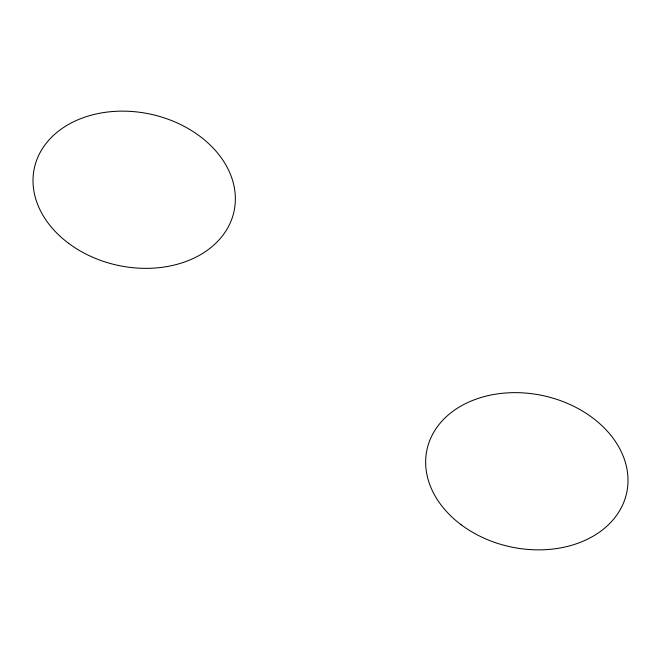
<?xml version="1.0" encoding="UTF-8"?>
<svg xmlns="http://www.w3.org/2000/svg" width="661" height="661" viewBox="0 0 661 661"><rect width="100%" height="100%" fill="white"/><g stroke="black" fill="none" stroke-linecap="round" stroke-linejoin="round"><path stroke-width="0.99" d="M68.521 243.256A102.158 77.337 12.2 0 0 233.68 212.867A102.158 77.337 12.2 0 0 100.34 113.122A102.158 77.337 12.2 0 0 68.521 243.256M461.163 524.76A102.158 77.337 12.2 0 0 626.322 494.37A102.158 77.337 12.2 0 0 492.974 394.625A102.158 77.337 12.2 0 0 461.163 524.76"/></g></svg>
